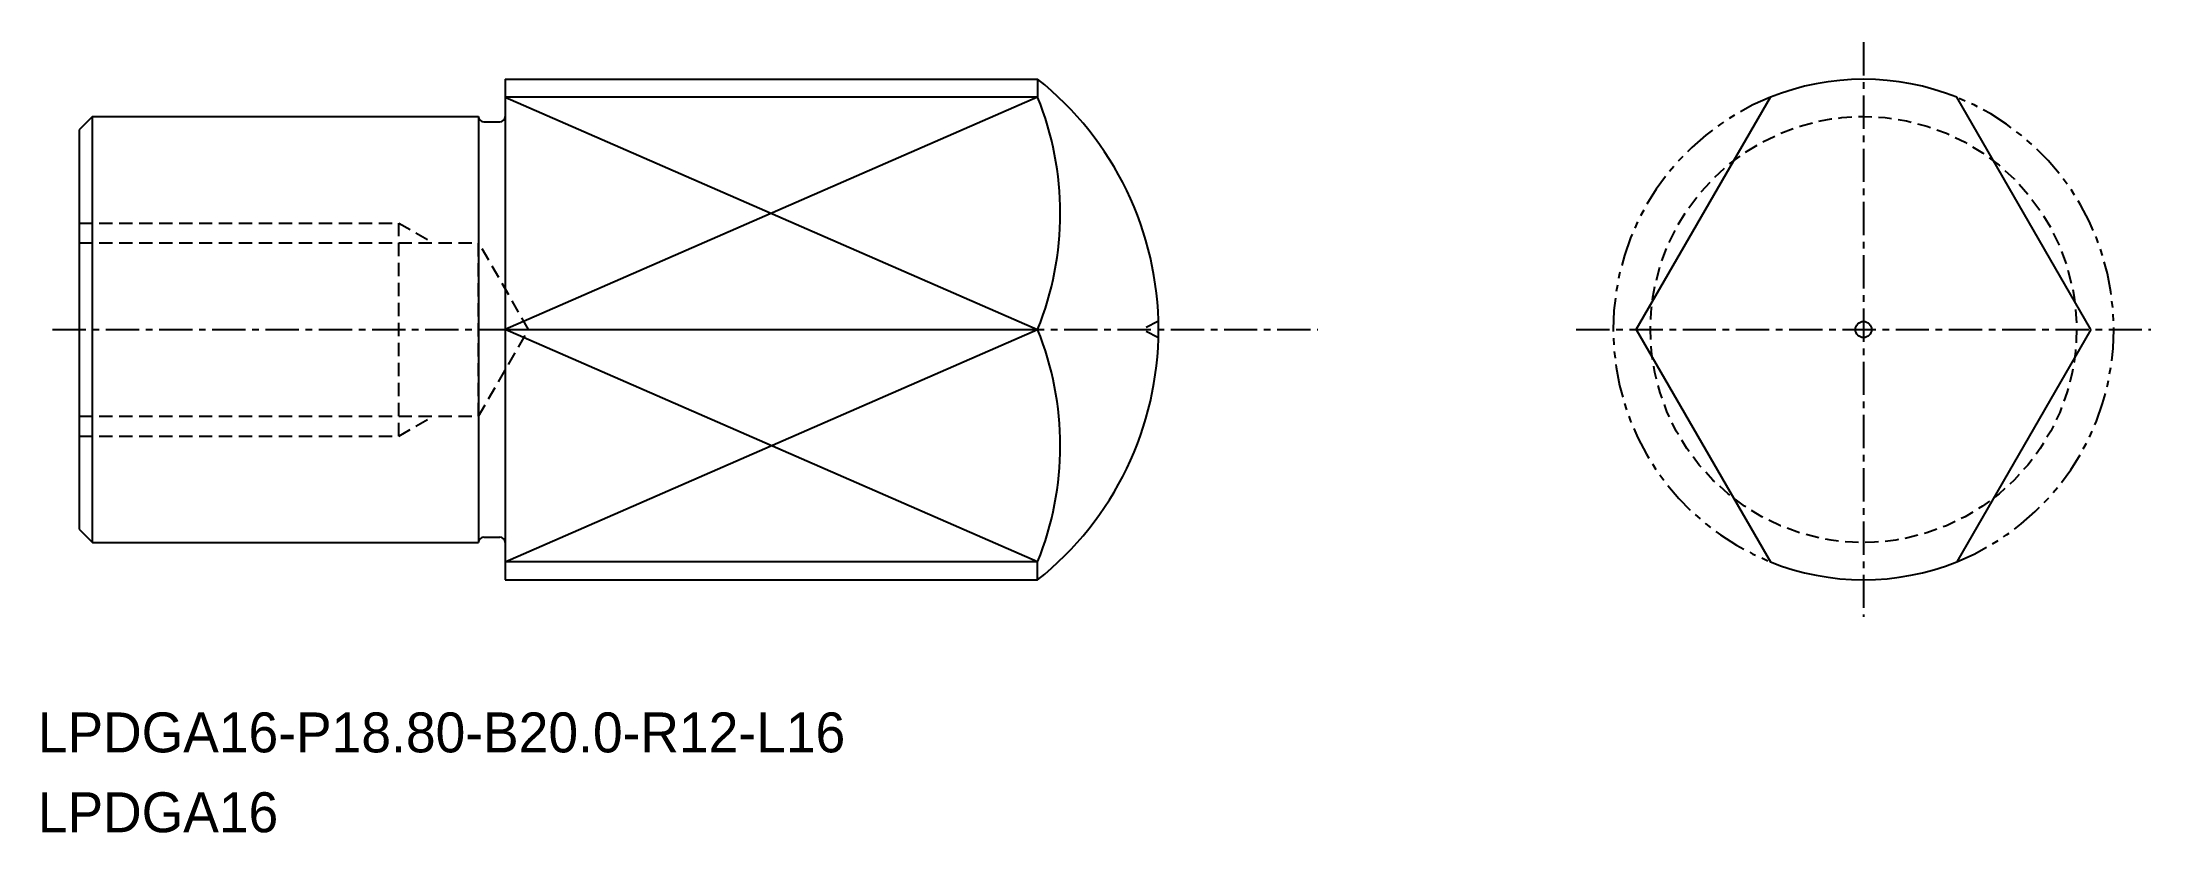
# Model space of a CAD drawing. Extents: x -1587 to -1507.8, y -647.6 to -617.9.
import ezdxf

# ---------------------------------------------------------------- set-up
doc = ezdxf.new("R2010")
doc.units = 0
for name, pattern in [('CENTER', [2, 1.25, -0.25, 0.25, -0.25]), ('DASHED', [0.75, 0.5, -0.25]), ('PHANTOM', [2.5, 1.25, -0.25, 0.25, -0.25, 0.25, -0.25])]:
    doc.linetypes.add(name, pattern=pattern)
doc.layers.get('0').update_dxf_attribs({"linetype": 'CONTINUOUS'})
doc.layers.add('CENTER', color=1, linetype='CENTER')

msp = doc.modelspace()

# ---------------------------------------------------------------- linework, layer by layer
at = {"color": 7, "linetype": 'CONTINUOUS'}
for p, q in [((-1569.597, -619.298), (-1549.597, -619.298)), ((-1569.597, -619.298), (-1569.597, -638.098)), ((-1527.115, -628.698), (-1522.078, -619.973)), ((-1510.041, -628.698), (-1515.078, -619.973)), ((-1585.097, -620.698), (-1585.597, -621.198)), ((-1585.097, -636.698), (-1585.097, -620.698)), ((-1585.097, -620.698), (-1570.597, -620.698)), ((-1570.597, -620.698), (-1570.597, -636.698)), ((-1570.397, -620.898), (-1569.797, -620.898)), ((-1585.597, -621.198), (-1585.597, -636.198)), ((-1569.597, -628.698), (-1549.597, -628.698)), ((-1527.115, -628.698), (-1522.078, -637.422)), ((-1510.041, -628.698), (-1515.078, -637.422)), ((-1585.597, -636.198), (-1585.097, -636.698)), ((-1585.097, -636.698), (-1570.597, -636.698)), ((-1570.397, -636.498), (-1569.797, -636.498)), ((-1569.597, -638.098), (-1549.597, -638.098))]:
    msp.add_line(p, q, dxfattribs=at)
at = {"linetype": 'CONTINUOUS'}
for p, q in [((-1549.597, -619.298), (-1549.597, -619.973)), ((-1549.597, -619.973), (-1569.597, -619.973)), ((-1549.597, -637.422), (-1569.597, -637.422)), ((-1549.597, -638.098), (-1549.597, -637.422))]:
    msp.add_line(p, q, dxfattribs=at)
at = {"color": 3, "linetype": 'CONTINUOUS'}
for p, q in [((-1569.597, -619.973), (-1549.597, -628.698)), ((-1549.597, -619.973), (-1569.597, -628.698)), ((-1549.597, -637.422), (-1569.597, -628.698)), ((-1569.597, -637.422), (-1549.597, -628.698))]:
    msp.add_line(p, q, dxfattribs=at)
at = {"color": 3, "linetype": 'DASHED'}
for p, q in [((-1585.597, -624.698), (-1573.597, -624.698)), ((-1573.597, -632.698), (-1573.597, -624.698)), ((-1573.597, -624.698), (-1572.313, -625.439)), ((-1585.597, -625.439), (-1570.597, -625.439)), ((-1568.716, -628.698), (-1570.597, -625.439)), ((-1570.597, -631.956), (-1570.597, -625.439)), ((-1570.597, -631.956), (-1568.716, -628.698)), ((-1545.08, -628.395), (-1545.658, -628.698)), ((-1545.08, -629), (-1545.658, -628.698)), ((-1585.597, -631.956), (-1570.597, -631.956)), ((-1573.597, -632.698), (-1572.313, -631.956)), ((-1585.597, -632.698), (-1573.597, -632.698))]:
    msp.add_line(p, q, dxfattribs=at)
msp.add_circle((-1518.578, -628.698), 8, dxfattribs=at)
at = {"linetype": 'CONTINUOUS'}
msp.add_circle((-1518.578, -628.698), 0.302, dxfattribs=at)
for centre, radius, start, end in [((-1557.057, -628.698), 12, 308.43321, 51.56679), ((-1518.578, -628.698), 9.4, 68.13997, 111.86003), ((-1560.37, -624.335), 11.622, 337.95595, 22.04405), ((-1560.37, -633.06), 11.622, 337.95595, 22.04405), ((-1518.578, -628.698), 9.4, 248.13997, 291.86003)]:
    msp.add_arc(centre, radius, start, end, dxfattribs=at)
at = {"color": 3, "linetype": 'PHANTOM'}
for start, end in [(111.86003, 248.13997), (291.86003, 68.13997)]:
    msp.add_arc((-1518.578, -628.698), 9.4, start, end, dxfattribs=at)
at = {"color": 7, "linetype": 'CONTINUOUS'}
for centre, start, end in [((-1570.397, -620.698), 180, 270), ((-1569.797, -620.698), 270, 0), ((-1570.397, -636.698), 90, 180), ((-1569.797, -636.698), 0, 90)]:
    msp.add_arc(centre, 0.2, start, end, dxfattribs=at)
msp.add_point((-1585.597, -628.698), dxfattribs=at)
at = {"layer": 'CENTER', "color": 1, "linetype": 'CENTER'}
for p, q in [((-1518.578, -617.907), (-1518.578, -639.489)), ((-1586.597, -628.698), (-1539.078, -628.698)), ((-1529.369, -628.698), (-1507.787, -628.698))]:
    msp.add_line(p, q, dxfattribs=at)

# ---------------------------------------------------------------- texts
for s, p in [('LPDGA16-P18.80-B20.0-R12-L16', (-1587.152, -644.58)), ('LPDGA16', (-1587.152, -647.58))]:
    msp.add_text(s, height=1.5).set_placement(p)

doc.saveas('drawing.dxf')
